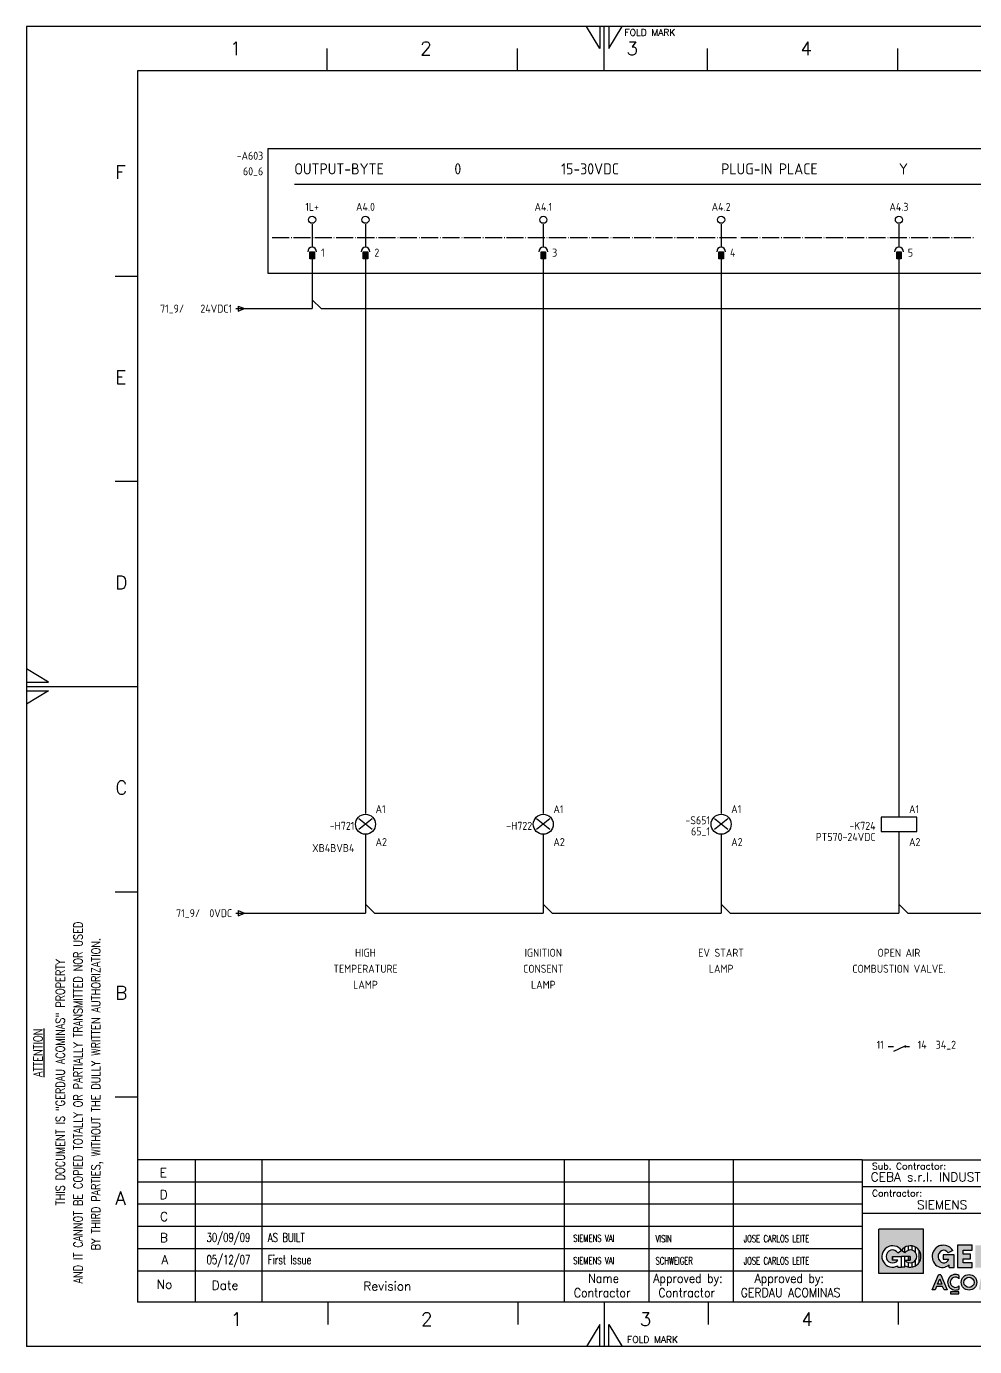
# Model space of a CAD drawing. Extents: x 520 to 940, y 6 to 303.
# Drawn here: x 520.2 to 733.5, y 6.5 to 303.5 of the extents above; entities that cross this region are included whole.
import ezdxf
from ezdxf.enums import TextEntityAlignment as Align

# ---------------------------------------------------------------- set-up
doc = ezdxf.new("R2010")
doc.units = 0
doc.header["$LTSCALE"] = 25
doc.header["$MEASUREMENT"] = 0
doc.linetypes.add('EPLANLINE7', pattern=[0])
doc.layers.get('0').update_dxf_attribs({"linetype": 'CONTINUOUS'})
for name, color, linetype in [('AUTOCONNECTING', 2, 'CONTINUOUS'), ('DESIG_', 3, 'CONTINUOUS'), ('FORM_1', 7, 'CONTINUOUS'), ('FORM_2', 4, 'CONTINUOUS'), ('FORM_3', 6, 'CONTINUOUS'), ('FORM_4', 1, 'CONTINUOUS'), ('MORSETTI', 7, 'CONTINUOUS'), ('RIF_', 7, 'CONTINUOUS'), ('SEF', 5, 'CONTINUOUS'), ('SIMBOLO', 4, 'CONTINUOUS'), ('TABELLA', 7, 'CONTINUOUS'), ('TESTI', 7, 'CONTINUOUS'), ('TESTO', 5, 'CONTINUOUS')]:
    doc.layers.add(name, color=color, linetype=linetype)
doc.styles.add('ROMANS', font='romans.shx', dxfattribs={"width": 0.7, "oblique": 10, "height": 4})
doc.styles.get("Standard").update_dxf_attribs({"font": 'isocp.shx'})

# ---------------------------------------------------------------- blocks, each defined once
blk = doc.blocks.new('Format A3')
at = {"layer": 'FORM_1'}
h = blk.add_hatch(color=256, dxfattribs=at)
edge = h.paths.add_edge_path()
edge.add_line((217.87, 22.79), (217.87, 17.78))
edge.add_line((217.87, 17.78), (219.92, 17.78))
edge.add_spline(control_points=[(219.92, 17.78), (220.24, 17.85), (220.98, 18), (221.84, 18.93), (222.13, 20.2), (221.81, 21.63), (220.8, 22.71), (219.89, 22.77), (219.58, 22.79)], knot_values=[0, 0, 0, 0, 0.968333, 2.238245, 3.514092, 4.752916, 6.526982, 7.43734, 7.43734, 7.43734, 7.43734], degree=3, periodic=0)
edge.add_line((219.58, 22.79), (217.87, 22.79))
edge = h.paths.add_edge_path(flags=16)
edge.add_spline(control_points=[(219.59, 21.67), (219.7, 21.66), (220.06, 21.63), (220.6, 21.16), (220.68, 20.32), (220.63, 19.48), (220.1, 18.85), (219.69, 18.84), (219.58, 18.84)], knot_values=[0, 0, 0, 0, 0.326882, 1.089251, 1.872602, 2.763575, 3.625522, 3.966209, 3.966209, 3.966209, 3.966209], degree=3, periodic=0)
edge.add_line((219.58, 18.84), (219.17, 18.84))
edge.add_line((219.17, 18.84), (219.17, 21.67))
edge.add_line((219.17, 21.67), (219.59, 21.67))
h.paths.add_polyline_path([(223.55, 22.79), (221.81, 17.78), (223.19, 17.78), (223.48, 18.84), (225.23, 18.84), (225.54, 17.78), (226.94, 17.78), (225.11, 22.79)])
h.paths.add_polyline_path([(224.33, 21.67), (224.94, 19.81), (223.79, 19.81)], flags=16)
h.paths.add_polyline_path([(228.25, 22.79), (226.96, 22.79), (226.97, 19.8, 0.995265), (231.07, 19.81), (231.07, 22.79), (229.77, 22.79), (229.77, 19.87, -1), (228.25, 19.87)])
h.paths.add_polyline_path([(215.57, 22.79), (213.43, 22.79), (213.43, 17.78), (214.72, 17.78), (214.72, 19.66), (215.93, 17.78), (217.52, 17.78), (216.02, 19.84, 0.906396)])
h.paths.add_polyline_path([(215.29, 20.49), (214.72, 20.5), (214.72, 21.75), (215.31, 21.75, -1.017604)], flags=16)
h.paths.add_polyline_path([(209.42, 22.79), (209.42, 17.78), (212.73, 17.78), (212.73, 18.83), (210.73, 18.83), (210.73, 19.76), (212.41, 19.76), (212.41, 20.8), (210.73, 20.8), (210.73, 21.67), (212.73, 21.67), (212.73, 22.79)])
edge = h.paths.add_edge_path()
edge.add_ellipse((206.05, 20.28), major_axis=(0, -2.49), ratio=0.91559, start_angle=180.5657, end_angle=401.2517)
edge.add_line((207.56, 18.41), (207.56, 17.78))
edge.add_line((207.56, 17.78), (208.68, 17.78))
edge.add_line((208.68, 17.78), (208.68, 20.66))
edge.add_line((208.68, 20.66), (206.26, 20.66))
edge.add_line((206.26, 20.66), (206.26, 19.69))
edge.add_line((206.26, 19.69), (207.49, 19.69))
edge.add_ellipse((206.34, 20.25), major_axis=(0, -1.41), ratio=0.88785, start_angle=126.9107, end_angle=426.8029, ccw=False)
edge.add_line((207.34, 21.09), (208.41, 21.6))
edge.add_arc((206.36, 20.45), 2.34, 29.2872, 98.191)
h.paths.add_polyline_path([(205.74, 16.12), (205.19, 16.12), (203.77, 12.78), (204.46, 12.78), (204.76, 13.48), (206.07, 13.48), (206.44, 12.78), (207.11, 12.79)])
h.paths.add_polyline_path([(205.46, 15.22), (205.93, 14.01), (204.97, 14.01)], flags=16)
h.paths.add_polyline_path([(209.78, 12.92), (209.78, 13.66, -2.423597), (209.78, 15.28), (209.78, 16.02, 1.652966)])
h.paths.add_polyline_path([(210.29, 14.45, 1), (213.8, 14.45, 1)])
h.paths.add_polyline_path([(213.19, 14.45, -1), (210.89, 14.45, -1)], flags=16)
h.paths.add_polyline_path([(215.31, 16.12), (214.82, 16.12), (214.22, 12.78), (214.87, 12.78), (215.21, 14.84), (216.1, 12.73), (216.28, 12.73), (217.19, 14.84), (217.49, 12.78), (218.15, 12.78), (217.6, 16.12), (217.12, 16.12), (216.2, 13.99)])
h.paths.add_polyline_path([(219.4, 16.12), (218.75, 16.12), (218.75, 12.78), (219.4, 12.78)])
h.paths.add_polyline_path([(220.16, 12.78), (220.81, 12.78), (220.81, 15.04), (222.79, 12.78), (223.3, 12.78), (223.3, 16.12), (222.65, 16.12), (222.65, 13.88), (220.68, 16.12), (220.16, 16.12)])
h.paths.add_polyline_path([(225.66, 16.12), (225.13, 16.12), (223.7, 12.77), (224.39, 12.77), (224.69, 13.47), (226, 13.47), (226.37, 12.77), (227.04, 12.77)])
h.paths.add_polyline_path([(225.39, 15.2), (225.86, 14), (224.9, 14)], flags=16)
edge = h.paths.add_edge_path()
edge.add_spline(control_points=[(229.42, 15.81), (229.38, 15.84), (229.32, 15.89), (229.21, 15.96), (229.1, 16.02), (228.95, 16.09), (228.79, 16.14), (228.58, 16.18), (228.37, 16.18), (228.14, 16.15), (227.97, 16.08), (227.8, 16), (227.66, 15.88), (227.54, 15.75), (227.47, 15.59), (227.4, 15.42), (227.39, 15.24), (227.4, 15.04), (227.44, 14.85), (227.57, 14.66), (227.73, 14.54), (227.92, 14.42), (228.08, 14.35), (228.25, 14.29), (228.42, 14.23), (228.59, 14.16), (228.73, 14.07), (228.81, 13.98), (228.85, 13.89), (228.87, 13.78), (228.86, 13.67), (228.81, 13.54), (228.72, 13.42), (228.56, 13.32), (228.37, 13.29), (228.2, 13.3), (228.07, 13.34), (227.98, 13.38), (227.9, 13.44), (227.81, 13.5), (227.72, 13.6), (227.68, 13.69), (227.64, 13.74)], knot_values=[0, 0, 0, 0, 0.129897, 0.252239, 0.381983, 0.506097, 0.749316, 0.87783, 1.167741, 1.365595, 1.552935, 1.738999, 1.918105, 2.09238, 2.269928, 2.449255, 2.632957, 2.790606, 3.065835, 3.193419, 3.483878, 3.653535, 3.853782, 4.021202, 4.182707, 4.402789, 4.570564, 4.668988, 4.759204, 4.855589, 5.007336, 5.095097, 5.270281, 5.443299, 5.63607, 5.844858, 5.950481, 6.046454, 6.146081, 6.249423, 6.351995, 6.544354, 6.544354, 6.544354, 6.544354], degree=3, periodic=0)
edge.add_line((227.64, 13.74), (227.22, 13.33))
edge.add_spline(control_points=[(227.22, 13.33), (227.25, 13.3), (227.3, 13.21), (227.44, 13.06), (227.61, 12.91), (227.84, 12.8), (228.04, 12.73), (228.25, 12.7), (228.44, 12.69), (228.72, 12.72), (228.99, 12.82), (229.25, 13.03), (229.41, 13.25), (229.53, 13.57), (229.55, 13.89), (229.48, 14.23), (229.32, 14.44), (229.15, 14.58), (228.98, 14.67), (228.78, 14.76), (228.59, 14.83), (228.39, 14.91), (228.2, 15), (228.05, 15.18), (228.07, 15.39), (228.2, 15.54), (228.35, 15.61), (228.48, 15.63), (228.66, 15.63), (228.84, 15.57), (228.98, 15.46), (229.05, 15.4), (229.08, 15.37)], knot_values=[0, 0, 0, 0, 0.131114, 0.305389, 0.623258, 0.772631, 1.083491, 1.243018, 1.425854, 1.654083, 2.072988, 2.274716, 2.662927, 2.870188, 3.280959, 3.591243, 3.888658, 4.0589, 4.248032, 4.476436, 4.699919, 4.85554, 5.137678, 5.317889, 5.513624, 5.728226, 5.888869, 5.979085, 6.142909, 6.403998, 6.552706, 6.676571, 6.676571, 6.676571, 6.676571], degree=3, periodic=0)
edge.add_line((229.08, 15.37), (229.42, 15.81))
h.paths.add_polyline_path([(207.88, 12.33), (207.88, 11.83), (209.78, 11.83), (209.79, 12.33)])
h.paths.add_polyline_path([(201.77, 26.45), (191.77, 26.45), (191.77, 16.45), (201.77, 16.45)])
h.paths.add_polyline_path([(197.64, 18.19), (197.64, 17.87), (196.84, 17.87), (196.04, 17.87), (196.04, 18.19, -2.312045), (196.84, 21.6, -2.312045)], flags=16)
h.paths.add_polyline_path([(197.64, 19.43), (198.44, 19.43), (198.44, 20.27), (196.84, 20.27), (194.84, 20.27), (194.84, 19.43), (196.04, 19.43, -3.248328), (196.05, 21.08), (196.84, 21.6), (197.62, 21.08, -3.248328)], flags=0)
for p, q in [((0, 297), (0, 0)), ((420, 297), (0, 297)), ((129, 292), (126, 297)), ((129, 297), (129, 292)), ((130, 287), (130, 297)), ((131, 297), (131, 292)), ((131, 292), (134, 297)), ((67.59, 292), (67.59, 287)), ((110.37, 292), (110.37, 287)), ((153.15, 292), (153.15, 287)), ((195.93, 292), (195.93, 287)), ((20, 240.83), (25, 240.83)), ((20, 194.66), (25, 194.66)), ((5, 149.5), (0, 152.5)), ((0, 149.5), (5, 149.5)), ((0, 148.5), (25, 148.5)), ((0, 147.5), (5, 147.5)), ((5, 147.5), (0, 144.5)), ((20, 102.33), (25, 102.33)), ((20, 56.17), (25, 56.17)), ((37.97, 42), (37.97, 17)), ((52.97, 42), (52.97, 17)), ((120.99, 42), (120.99, 17)), ((140, 42), (140, 17)), ((159.01, 42), (159.01, 17)), ((188.01, 37), (25, 37)), ((188.01, 36), (298, 36)), ((188.01, 32), (25, 32)), ((188.01, 27), (25, 27)), ((191.77, 16.45), (191.77, 26.45)), ((201.77, 26.45), (191.77, 26.45)), ((201.77, 16.45), (201.77, 26.45)), ((188.01, 22), (25, 22)), ((196.04, 21.07), (196.84, 21.6)), ((197.64, 21.07), (196.84, 21.6)), ((197.64, 21.07), (197.64, 22.35)), ((198.44, 21.68), (198.44, 22.64)), ((199.24, 21.68), (199.24, 22.64)), ((200.04, 21.11), (200.04, 22.35)), ((200.84, 18.94), (200.84, 21.6)), ((208.41, 21.6), (207.34, 21.09)), ((209.42, 22.79), (209.42, 17.78)), ((212.73, 22.79), (209.42, 22.79)), ((210.73, 20.8), (210.73, 21.67)), ((210.73, 21.67), (212.73, 21.67)), ((212.41, 20.8), (210.73, 20.8)), ((212.41, 19.76), (212.41, 20.8)), ((212.73, 21.67), (212.73, 22.79)), ((194.84, 20.27), (196.84, 20.27)), ((194.84, 20.27), (196.84, 20.27)), ((194.84, 19.43), (194.84, 20.27)), ((194.84, 20.27), (194.84, 19.43)), ((196.04, 19.43), (194.84, 19.43)), ((196.04, 17.87), (196.04, 18.19)), ((196.04, 17.87), (196.84, 17.87)), ((196.84, 17.87), (196.84, 20.27)), ((198.84, 20.27), (196.84, 20.27)), ((198.84, 20.27), (196.84, 20.27)), ((197.64, 17.87), (196.84, 17.87)), ((197.64, 17.87), (197.64, 20.27)), ((197.64, 19.43), (198.84, 19.43)), ((197.64, 17.87), (197.64, 18.19)), ((198.44, 19.43), (198.44, 20.27)), ((198.44, 17.9), (198.44, 18.86)), ((198.84, 20.27), (198.84, 19.43)), ((198.84, 19.43), (198.84, 20.27)), ((199.24, 17.9), (199.24, 18.86)), ((200.04, 18.19), (200.04, 19.43)), ((208.68, 20.66), (206.26, 20.66)), ((206.26, 20.66), (206.26, 19.69)), ((206.26, 19.69), (207.49, 19.69)), ((207.56, 17.78), (207.56, 18.41)), ((208.68, 17.78), (208.68, 20.66)), ((210.73, 18.83), (210.73, 19.76)), ((210.73, 19.76), (212.41, 19.76)), ((212.73, 18.83), (210.73, 18.83)), ((212.73, 17.78), (212.73, 18.83)), ((201.77, 16.45), (191.77, 16.45)), ((203.77, 12.78), (205.19, 16.12)), ((204.97, 14.01), (205.46, 15.22)), ((205.74, 16.12), (205.19, 16.12)), ((205.46, 15.22), (205.93, 14.01)), ((205.74, 16.12), (207.11, 12.79)), ((207.56, 17.78), (208.68, 17.78)), ((209.42, 17.78), (212.73, 17.78)), ((209.78, 16.02), (209.78, 15.23)), ((204.46, 12.78), (203.77, 12.78)), ((204.76, 13.48), (204.46, 12.78)), ((206.07, 13.48), (204.76, 13.48)), ((205.93, 14.01), (204.97, 14.01)), ((206.44, 12.78), (206.07, 13.48)), ((207.11, 12.79), (206.44, 12.78)), ((207.88, 12.33), (207.88, 11.83)), ((209.79, 12.33), (207.88, 12.33)), ((209.78, 13.66), (209.78, 12.9)), ((209.78, 11.83), (209.79, 12.33)), ((67.78, 10), (67.78, 5)), ((110.55, 10), (110.55, 5)), ((130, 10), (130, 0)), ((153.33, 10), (153.33, 5)), ((196.11, 10), (196.11, 5)), ((207.88, 11.83), (209.78, 11.83)), ((129, 5), (126, 0)), ((129, 0), (129, 5)), ((131, 0), (131, 5)), ((131, 5), (134, 0)), ((420, 0), (0, 0))]:
    blk.add_line(p, q, dxfattribs=at)
for radius in [1.75, 1.15]:
    blk.add_circle((212.04, 14.45), radius, dxfattribs=at)
for centre, radius, start, end in [((194.84, 20.27), 2.4, 33.5573, 300), ((194.84, 20.27), 1.46, 33.5573, 325.1132), ((198.84, 20.27), 2.4, 240, 146.4427), ((198.84, 20.27), 1.46, 214.8868, 146.4427), ((206.36, 20.45), 2.34, 29.2872, 98.191), ((208.97, 14.47), 1.75, 62.3456, 297.6544), ((208.97, 14.47), 1.15, 44.8431, 315.1569)]:
    blk.add_arc(centre, radius, start, end, dxfattribs=at)
for centre, major_axis, ratio, start_param, end_param in [((206.05, 20.28), (0, -2.49), 0.91559, 3.151467, 7.003163), ((206.34, 20.25), (0, -1.41), 0.88785, 2.21501, 7.449115)]:
    blk.add_ellipse(centre, major_axis=major_axis, ratio=ratio, start_param=start_param, end_param=end_param, dxfattribs=at)
at = {"layer": 'FORM_3'}
for p, q in [((25, 287), (25, 10)), ((410, 287), (25, 287)), ((410, 10), (25, 10))]:
    blk.add_line(p, q, dxfattribs=at)
at = {"layer": 'FORM_4'}
for p, q in [((188.01, 42), (25, 42)), ((188.01, 42), (188.01, 10)), ((188.01, 42), (410, 42)), ((188.01, 30), (298, 30)), ((188.01, 17), (25, 17)), ((37.97, 17), (37.97, 10)), ((52.97, 17), (52.97, 10)), ((120.99, 17), (120.99, 10)), ((140, 17), (140, 10)), ((159.01, 17), (159.01, 10))]:
    blk.add_line(p, q, dxfattribs=at)
at = {"layer": 'FORM_1', "style": 'ROMANS'}
for p in [(134.55, 294.88), (135.13, 0.84)]:
    blk.add_text('FOLD MARK', height=1.5, dxfattribs=at).set_placement(p)
at = {"layer": 'FORM_2', "style": 'ROMANS', "width": 0.8}
for s, p in [('AND IT CANNOT BE COPIED TOTALLY OR PARTIALLY TRANSMITTED NOR USED', (12.63, 14.2)), ('BY THIRD PARTIES, WITHOUT THE DULLY WRITTEN AUTHORIZATION.', (16.63, 21.66)), ('THIS DOCUMENT IS "GERDAU ACOMINAS" PROPERTY', (8.63, 31.78)), ('%%UATTENTION', (3.61, 60.63))]:
    blk.add_text(s, height=2, rotation=90, dxfattribs=at).set_placement(p)
at = {"layer": 'FORM_2', "style": 'ROMANS'}
for s, height, p in [('E', 2, (30, 38.12)), ('Sub. Contractor:', 1.5, (190.24, 39.84)), ('D', 2, (30, 33.18)), ('Contractor:', 1.5, (190.24, 33.75)), ('C', 2, (30.07, 28.24)), ('B', 2, (30.02, 23.5)), ('A', 2, (30.36, 18.57)), ('No', 2, (29.31, 13.01)), ('Date', 2, (41.68, 12.8)), ('Revision', 2, (75.79, 12.6))]:
    blk.add_text(s, height=height, dxfattribs=at).set_placement(p)
at = {"layer": 'FORM_2', "style": 'ROMANS', "width": 0.9}
for s, p in [('Name', (126.4, 14.35)), ('Approved by:', (141.02, 14.35)), ('Approved by:', (163.81, 14.35)), ('Contractor ', (123.16, 11.12)), ('Contractor ', (142.17, 11.12)), ('GERDAU ACOMINAS', (160.68, 11.14))]:
    blk.add_text(s, height=2, dxfattribs=at).set_placement(p)
at = {"layer": 'FORM_2', "style": 'ROMANS', "flags": 4}
for tag, p in [('21', (189.91, 37.18)), ('18', (189.91, 30.89))]:
    blk.add_attdef(tag, p, '', height=2, dxfattribs=at)
at = {"layer": 'FORM_2', "color": 4, "style": 'ROMANS', "width": 0.8, "flags": 4}
for tag, p in [('22', (251.5, 37)), ('19', (251.5, 30.8)), ('24', (278.73, 22.67))]:
    blk.add_attdef(tag, p, '', height=2, dxfattribs=at)
at = {"layer": 'FORM_2', "style": 'ROMANS', "flags": 4}
for tag, p, height, width in [('23', (276.41, 37.01), 2, 0.8), ('20', (276.22, 30.68), 2, 0.8), ('14', (248.25, 23), 1.5, 0.9), ('15', (264.49, 22.98), 1.5, 0.8), ('16', (248.25, 13), 1.5, 0.9), ('17', (264.49, 12.98), 1.5, 0.8)]:
    blk.add_attdef(tag, p, '', height=height, dxfattribs=dict(at, width=width))
at = {"layer": 'FORM_4', "style": 'ROMANS'}
for s, p in [('1', (45.81, 290.56)), ('2', (88.59, 290.56)), ('3', (135, 290.56)), ('4', (174.14, 290.56)), ('F', (20.01, 262.73)), ('E', (20.01, 216.57)), ('D', (20.01, 170.4)), ('C', (20.01, 124.24)), ('B', (20.01, 78.07)), ('A', (20.01, 31.9)), ('1', (45.99, 4.65)), ('2', (88.77, 4.65)), ('3', (137.98, 4.65)), ('4', (174.32, 4.65))]:
    blk.add_text(s, height=3, dxfattribs=at).set_placement(p)
at = {"layer": 'FORM_4', "color": 1, "style": 'ROMANS', "oblique": 10, "width": 0.8, "flags": 4}
for tag, p in [('11', (300.77, 34.39)), ('12', (300.77, 29.5)), ('13', (300.77, 24.62))]:
    blk.add_attdef(tag, p, '', height=2.5, dxfattribs=at)
at = {"layer": 'FORM_4', "color": 1, "style": 'ROMANS', "flags": 2}
blk.add_attdef('25', (279.66, 12.25), '', height=5, dxfattribs=at)
at = {"layer": 'FORM_4', "style": 'ROMANS', "width": 1.25, "flags": 4}
for tag, p in [('1', (303.88, 13.92)), ('3', (312.28, 13.92)), ('5', (324.88, 13.92)), ('7', (346.28, 13.92)), ('10', (395.28, 13.92))]:
    blk.add_attdef(tag, p, '', height=3.5, dxfattribs=at)
for tag, p in [('2', (310.18, 13.92)), ('4', (322.78, 13.92)), ('6', (339.78, 13.92)), ('9', (387.98, 13.92))]:
    blk.add_attdef(tag, text='', height=3.5, dxfattribs=at).set_placement(p, align=Align.CENTER)
at = {"layer": 'FORM_4', "color": 1, "style": 'ROMANS', "width": 1.25, "flags": 4}
blk.add_attdef('8', (368.28, 13.92), '', height=3.5, dxfattribs=at)
blk = doc.blocks.new('SO284')
at = {"layer": 'TESTI', "color": 2, "linetype": 'EPLANLINE7'}
for p, q in [((-1.175, 0), (0.675, 0)), ((-0.675, 0.575), (0.8, 0)), ((-0.675, 0.575), (-0.675, -0.575)), ((-0.675, -0.575), (0.8, 0))]:
    blk.add_line(p, q, dxfattribs=at)
blk = doc.blocks.new('SO304')
at = {"layer": 'TESTI', "color": 2, "linetype": 'EPLANLINE7'}
blk.add_line((0, 3), (0, 0), dxfattribs=at)
blk.add_circle((0, 4), 0.8, dxfattribs=at)
blk = doc.blocks.new('31_0_IEC_WUPI')
at = {"layer": 'TESTI', "color": 3, "linetype": 'EPLANLINE7'}
for p, q in [((0, 4), (0, 2)), ((-0.5, 0.8), (0.5, 0.8)), ((-0.5, -0.8), (-0.5, 0.8)), ((0.5, 0.8), (0.5, -0.8)), ((0.5, -0.8), (-0.5, -0.8))]:
    blk.add_line(p, q, dxfattribs=at)
blk.add_arc((0, 0.8), 1, 0, 180, dxfattribs=at)
blk.add_solid([(-0.5, -0.8), (0.5, -0.8), (-0.5, 0.8), (0.5, 0.8)], dxfattribs=at)
blk = doc.blocks.new('SO264')
at = {"layer": 'TESTI', "color": 2, "linetype": 'EPLANLINE7'}
for p, q in [((-2, 0), (0, 0)), ((0, 2), (0, 0)), ((0, 2), (2, 0))]:
    blk.add_line(p, q, dxfattribs=at)
blk = doc.blocks.new('46_0_IEC_WUPI')
at = {"layer": 'TESTI', "color": 3, "linetype": 'EPLANLINE7'}
for p, q in [((0, 4), (0, 2.4)), ((1.5, 1.2), (-1.5, -1.2)), ((1.5, -1.2), (-1.5, 1.2)), ((0, -2.4), (0, -4))]:
    blk.add_line(p, q, dxfattribs=at)
blk.add_circle((0, 0), 2.25, dxfattribs=at)
blk = doc.blocks.new('20_0_IEC_WUPI')
at = {"layer": 'TESTI', "color": 3, "linetype": 'EPLANLINE7'}
for p, q in [((0, 4), (0, 1.6)), ((0, 1.6), (-4, 1.6)), ((-4, 1.6), (-4, -1.6)), ((4, 1.6), (0, 1.6)), ((4, -1.6), (4, 1.6)), ((-4, -1.6), (4, -1.6)), ((0, -1.6), (0, -4))]:
    blk.add_line(p, q, dxfattribs=at)

msp = doc.modelspace()

# ---------------------------------------------------------------- linework, layer by layer
at = {"layer": 'AUTOCONNECTING', "color": 2, "linetype": 'EPLANLINE7'}
for p, q in [((584.45, 255.96), (584.45, 255.96)), ((596.45, 255.96), (596.45, 255.96)), ((636.45, 255.96), (636.45, 255.96)), ((676.45, 255.96), (676.45, 255.96)), ((716.45, 255.96), (716.45, 255.96)), ((584.45, 251.96), (584.45, 241.96)), ((596.45, 251.96), (596.45, 127.96)), ((636.45, 251.96), (636.45, 127.96)), ((676.45, 251.96), (676.45, 127.96)), ((716.45, 251.96), (716.45, 127.96)), ((568.45, 239.96), (582.45, 239.96)), ((586.45, 239.96), (904.45, 239.96)), ((596.45, 119.96), (596.45, 105.96)), ((636.45, 119.96), (636.45, 105.96)), ((676.45, 119.96), (676.45, 105.96)), ((716.45, 119.96), (716.45, 105.96)), ((568.45, 103.96), (594.45, 103.96)), ((598.45, 103.96), (634.45, 103.96)), ((638.45, 103.96), (674.45, 103.96)), ((678.45, 103.96), (714.45, 103.96)), ((718.45, 103.96), (754.45, 103.96))]:
    msp.add_line(p, q, dxfattribs=at)
at = {"layer": 'SIMBOLO', "color": 1, "linetype": 'EPLANLINE7'}
for p, q in [((574.45, 275.96), (574.45, 247.96)), ((574.45, 275.96), (898.45, 275.96)), ((574.45, 247.96), (898.45, 247.96))]:
    msp.add_line(p, q, dxfattribs=at)
at = {"layer": 'TABELLA', "color": 1, "linetype": 'EPLANLINE7'}
for p, q in [((714.05, 73.96), (715.25, 73.96)), ((717.65, 73.96), (715.25, 72.83)), ((718.12, 73.96), (718.85, 73.96))]:
    msp.add_line(p, q, dxfattribs=at)
msp.add_circle((717.9, 73.96), 0.175, dxfattribs=at)
at = {"layer": 'TESTI', "color": 0, "linetype": 'EPLANLINE7'}
msp.add_line((580.45, 267.96), (892.45, 267.96), dxfattribs=at)
at = {"layer": 'TESTI', "color": 1, "linetype": 'EPLANLINE7'}
for p, q in [((575.45, 255.96), (579.27, 255.96)), ((579.75, 255.96), (579.85, 255.96)), ((580.22, 255.96), (584.07, 255.96)), ((584.55, 255.96), (584.65, 255.96)), ((585.02, 255.96), (588.85, 255.96)), ((589.32, 255.96), (589.42, 255.96)), ((589.82, 255.96), (593.65, 255.96)), ((594.12, 255.96), (594.22, 255.96)), ((594.6, 255.96), (598.45, 255.96)), ((598.92, 255.96), (599.02, 255.96)), ((599.4, 255.96), (603.22, 255.96)), ((603.7, 255.96), (603.8, 255.96)), ((604.2, 255.96), (608.02, 255.96)), ((608.5, 255.96), (608.6, 255.96)), ((608.97, 255.96), (612.82, 255.96)), ((613.3, 255.96), (613.4, 255.96)), ((613.77, 255.96), (617.6, 255.96)), ((618.1, 255.96), (618.17, 255.96)), ((618.57, 255.96), (622.4, 255.96)), ((622.87, 255.96), (622.97, 255.96)), ((623.35, 255.96), (627.2, 255.96)), ((627.67, 255.96), (627.77, 255.96)), ((628.15, 255.96), (631.97, 255.96)), ((632.47, 255.96), (632.55, 255.96)), ((632.95, 255.96), (636.77, 255.96)), ((637.25, 255.96), (637.35, 255.96)), ((637.72, 255.96), (641.57, 255.96)), ((642.05, 255.96), (642.15, 255.96)), ((642.52, 255.96), (646.37, 255.96)), ((646.85, 255.96), (646.95, 255.96)), ((647.32, 255.96), (651.15, 255.96)), ((651.62, 255.96), (651.72, 255.96)), ((652.12, 255.96), (655.95, 255.96)), ((656.42, 255.96), (656.52, 255.96)), ((656.9, 255.96), (660.75, 255.96)), ((661.22, 255.96), (661.32, 255.96)), ((661.7, 255.96), (665.52, 255.96)), ((666, 255.96), (666.1, 255.96)), ((666.5, 255.96), (670.32, 255.96)), ((670.8, 255.96), (670.9, 255.96)), ((671.27, 255.96), (675.12, 255.96)), ((675.6, 255.96), (675.7, 255.96)), ((676.07, 255.96), (679.9, 255.96)), ((680.4, 255.96), (680.47, 255.96)), ((680.87, 255.96), (684.7, 255.96)), ((685.17, 255.96), (685.27, 255.96)), ((685.65, 255.96), (689.5, 255.96)), ((689.97, 255.96), (690.07, 255.96)), ((690.45, 255.96), (694.27, 255.96)), ((694.77, 255.96), (694.85, 255.96)), ((695.25, 255.96), (699.07, 255.96)), ((699.55, 255.96), (699.65, 255.96)), ((700.02, 255.96), (703.87, 255.96)), ((704.35, 255.96), (704.45, 255.96)), ((704.82, 255.96), (708.65, 255.96)), ((709.15, 255.96), (709.22, 255.96)), ((709.62, 255.96), (713.45, 255.96)), ((713.92, 255.96), (714.02, 255.96)), ((714.42, 255.96), (718.25, 255.96)), ((718.72, 255.96), (718.82, 255.96)), ((719.2, 255.96), (723.05, 255.96)), ((723.52, 255.96), (723.62, 255.96)), ((724, 255.96), (727.82, 255.96)), ((728.3, 255.96), (728.4, 255.96)), ((728.8, 255.96), (732.62, 255.96)), ((733.1, 255.96), (733.2, 255.96))]:
    msp.add_line(p, q, dxfattribs=at)

# ---------------------------------------------------------------- block references
ref = msp.add_blockref('Format A3', (520.17, 6.46))
ref.add_attrib('18', '       SIEMENS', (710.09, 37.35), dxfattribs={"layer": 'FORM_2', "height": 2, "style": 'ROMANS'})
ref.add_attrib('21', 'CEBA s.r.I. INDUSTRIAL SERVICE', (710.09, 43.63), dxfattribs={"layer": 'FORM_2', "height": 2, "style": 'ROMANS'})
at = {"layer": 'SIMBOLO'}
for name, p in [('SO304', (584.45, 255.96)), ('SO304', (596.45, 255.96)), ('SO304', (636.45, 255.96)), ('SO304', (676.45, 255.96)), ('SO304', (716.45, 255.96)), ('SO264', (584.45, 239.96)), ('SO284', (568.45, 239.96)), ('SO284', (568.45, 103.96)), ('SO264', (596.45, 103.96)), ('SO264', (636.45, 103.96)), ('SO264', (676.45, 103.96)), ('SO264', (716.45, 103.96))]:
    msp.add_blockref(name, p, dxfattribs=at)
ref = msp.add_blockref('31_0_IEC_WUPI', (584.45, 251.96), dxfattribs=at)
ref.add_attrib('DESIGN._1', '1', (586.45, 251.66), dxfattribs={"layer": 'MORSETTI', "color": 2, "height": 1.8, "width": 1.000667, "flags": 2})
ref = msp.add_blockref('31_0_IEC_WUPI', (596.45, 251.96), dxfattribs=at)
ref.add_attrib('DESIGN._1', '2', (598.45, 251.66), dxfattribs={"layer": 'MORSETTI', "color": 2, "height": 1.8, "width": 1.000667, "flags": 2})
ref = msp.add_blockref('31_0_IEC_WUPI', (636.45, 251.96), dxfattribs=at)
ref.add_attrib('DESIGN._1', '3', (638.45, 251.66), dxfattribs={"layer": 'MORSETTI', "color": 2, "height": 1.8, "width": 1.000667, "flags": 2})
ref = msp.add_blockref('31_0_IEC_WUPI', (676.45, 251.96), dxfattribs=at)
ref.add_attrib('DESIGN._1', '4', (678.45, 251.66), dxfattribs={"layer": 'MORSETTI', "color": 2, "height": 1.8, "width": 1.000667, "flags": 2})
ref = msp.add_blockref('31_0_IEC_WUPI', (716.45, 251.96), dxfattribs=at)
ref.add_attrib('DESIGN._1', '5', (718.45, 251.66), dxfattribs={"layer": 'MORSETTI', "color": 2, "height": 1.8, "width": 1.000667, "flags": 2})
ref = msp.add_blockref('46_0_IEC_WUPI', (596.45, 123.96), dxfattribs=at)
ref.add_attrib('SEF_1', '-H721', dxfattribs={"layer": 'SEF', "color": 2, "height": 1.8, "width": 1.000667, "flags": 2}).set_placement((593.95, 122.71), align=Align.RIGHT)
ref.add_attrib('DESIGN._1', 'A1', (598.72, 126.46), dxfattribs={"layer": 'DESIG_', "color": 2, "height": 1.8, "width": 1.000667, "flags": 2})
ref.add_attrib('DESIGN._2', 'A2', (598.72, 119.06), dxfattribs={"layer": 'DESIG_', "color": 2, "height": 1.8, "width": 1.000667, "flags": 2})
ref = msp.add_blockref('46_0_IEC_WUPI', (636.45, 123.96), dxfattribs=at)
ref.add_attrib('SEF_1', '-H722', dxfattribs={"layer": 'SEF', "color": 2, "height": 1.8, "width": 1.000667, "flags": 2}).set_placement((633.95, 122.71), align=Align.RIGHT)
ref.add_attrib('DESIGN._1', 'A1', (638.72, 126.46), dxfattribs={"layer": 'DESIG_', "color": 2, "height": 1.8, "width": 1.000667, "flags": 2})
ref.add_attrib('DESIGN._2', 'A2', (638.72, 119.06), dxfattribs={"layer": 'DESIG_', "color": 2, "height": 1.8, "width": 1.000667, "flags": 2})
ref = msp.add_blockref('46_0_IEC_WUPI', (676.45, 123.96), dxfattribs=at)
ref.add_attrib('SEF_1', '-S651', dxfattribs={"layer": 'SEF', "color": 2, "height": 1.8, "width": 1.000667, "flags": 2}).set_placement((673.95, 123.96), align=Align.RIGHT)
ref.add_attrib('DESIGN._1', 'A1', (678.72, 126.46), dxfattribs={"layer": 'DESIG_', "color": 2, "height": 1.8, "width": 1.000667, "flags": 2})
ref.add_attrib('DESIGN._2', 'A2', (678.72, 119.06), dxfattribs={"layer": 'DESIG_', "color": 2, "height": 1.8, "width": 1.000667, "flags": 2})
ref = msp.add_blockref('20_0_IEC_WUPI', (716.45, 123.96), dxfattribs=at)
ref.add_attrib('SEF_1', '-K724', dxfattribs={"layer": 'SEF', "color": 2, "height": 1.8, "width": 1.000667, "flags": 2}).set_placement((711.2, 122.71), align=Align.RIGHT)
ref.add_attrib('DESIGN._1', 'A1', (718.72, 126.46), dxfattribs={"layer": 'DESIG_', "color": 2, "height": 1.8, "width": 1.000667, "flags": 2})
ref.add_attrib('DESIGN._2', 'A2', (718.72, 119.06), dxfattribs={"layer": 'DESIG_', "color": 2, "height": 1.8, "width": 1.000667, "flags": 2})

# ---------------------------------------------------------------- texts
at = {"layer": 'FORM_2', "style": 'ROMANS', "width": 0.7}
for s, p in [('30/09/09', (565.62, 30.86)), ('05/12/07', (565.62, 25.86))]:
    msp.add_text(s, height=2, dxfattribs=at).set_placement(p, align=Align.MIDDLE)
for s, height, p in [('AS BUILT', 2, (574.5, 29.99)), ('SIEMENS VAI', 1.6, (643.21, 29.99)), ('VISIN', 1.6, (661.69, 29.95)), ('JOSE CARLOS LEITE', 1.6, (681.53, 29.95)), ('First Issue', 2, (574.5, 24.99)), ('SIEMENS VAI', 1.6, (643.21, 24.99)), ('SCHWEIGER', 1.6, (661.69, 24.95)), ('JOSE CARLOS LEITE', 1.6, (681.53, 24.95))]:
    msp.add_text(s, height=height, dxfattribs=at).set_placement(p)
at = {"layer": 'RIF_', "color": 2, "width": 1.000667}
for s, p in [('71_9/', (555.65, 239.06)), ('65_1', (673.95, 121.46)), ('71_9/', (559.25, 103.06))]:
    msp.add_text(s, height=1.8, dxfattribs=at).set_placement(p, align=Align.RIGHT)
at = {"layer": 'TABELLA', "color": 2, "width": 1.000667}
msp.add_text('11', height=1.8, dxfattribs=at).set_placement((713.05, 73.46), align=Align.RIGHT)
msp.add_text('14  34_2', height=1.8, dxfattribs=at).set_placement((720.65, 73.46))
at = {"layer": 'TESTI', "color": 2, "width": 1.000667}
for s, p in [('-A603', (573.45, 273.46)), ('60_6', (573.45, 269.96)), ('PT570-24VDC', (711.2, 120.21)), ('XB4BVB4', (593.95, 117.71))]:
    msp.add_text(s, height=1.8, dxfattribs=at).set_placement(p, align=Align.RIGHT)
at = {"layer": 'TESTO', "color": 3, "width": 1.0032}
for s, p in [('OUTPUT-BYTE', (580.45, 270.16)), ('0', (616.45, 270.16)), ('15-30VDC', (640.45, 270.16)), ('PLUG-IN PLACE', (676.45, 270.16)), ('Y', (716.45, 270.16))]:
    msp.add_text(s, height=2.5, dxfattribs=at).set_placement(p)
at = {"layer": 'TESTO', "color": 2, "width": 1.000667}
for s, p in [('1L+', (584.45, 261.96)), ('A4.0', (596.45, 261.96)), ('A4.1', (636.45, 261.96)), ('A4.2', (676.45, 261.96)), ('A4.3', (716.45, 261.96)), ('HIGH', (596.45, 94.16)), ('IGNITION', (636.45, 94.16)), ('EV START', (676.45, 94.16)), ('OPEN AIR', (716.45, 94.16)), ('TEMPERATURE', (596.45, 90.56)), ('CONSENT', (636.45, 90.56)), ('LAMP', (676.45, 90.56)), ('COMBUSTION VALVE.', (716.45, 90.56)), ('LAMP', (596.45, 86.96)), ('LAMP', (636.45, 86.96))]:
    msp.add_text(s, height=1.8, dxfattribs=at).set_placement(p, align=Align.CENTER)
for s, p in [('24VDC1', (566.45, 239.06)), ('0VDC', (566.45, 103.06))]:
    msp.add_text(s, height=1.8, dxfattribs=at).set_placement(p, align=Align.RIGHT)

doc.saveas('drawing.dxf')
